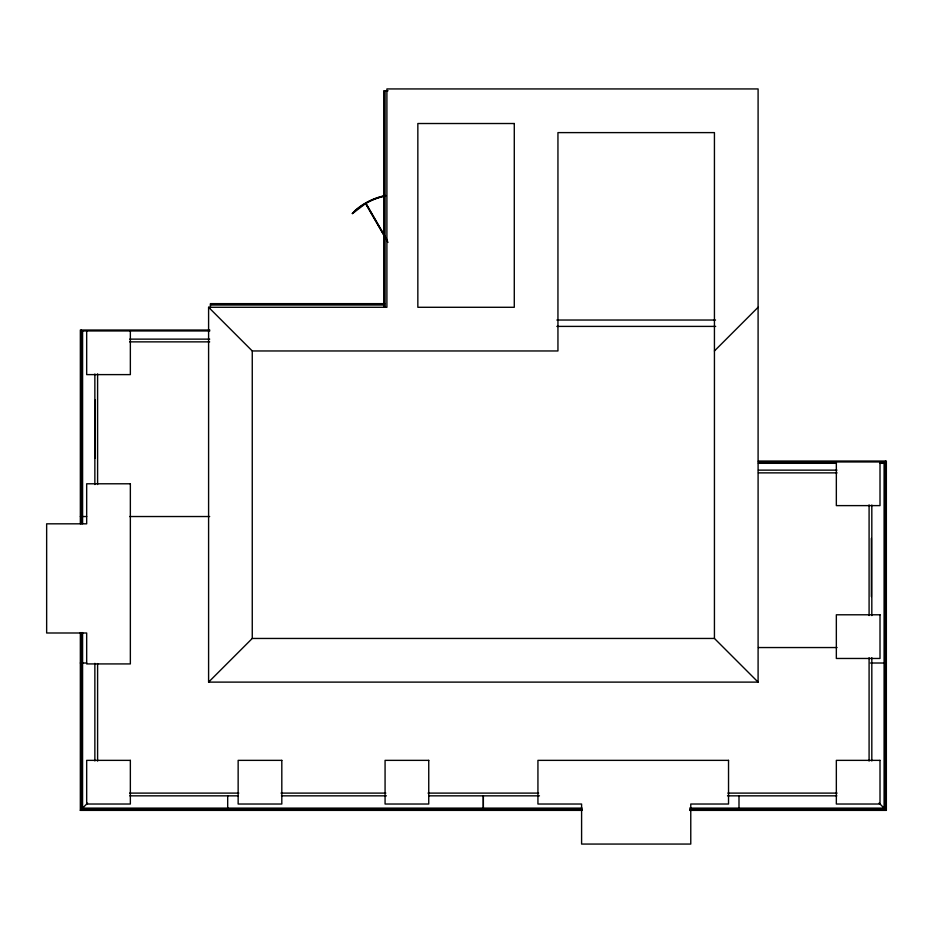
<?xml version="1.0" encoding="UTF-8"?>
<svg xmlns="http://www.w3.org/2000/svg" width="933" height="933" viewBox="0 0 933 933"><rect width="100%" height="100%" fill="white"/><g stroke="black" fill="none" stroke-linecap="round" stroke-linejoin="round"><path stroke-width="1.4" d="M582.122 810.369L80.331 810.369L87.574 803.115M208.595 682.116L252.26 638.452L714.433 638.452L758.097 682.116L208.595 682.116L208.595 307.284L386.903 307.284L386.903 88.938L758.097 88.938L758.097 682.116M714.433 350.96L758.097 307.284M352.242 213.494L355.205 210.73A65.532 65.532 0 0 1 385.621 195.732M388.07 90.758L383.72 90.758L383.72 306.992M384.629 303.645L210.415 303.645L210.415 307.995M210.415 305.009L384.629 305.009M556.849 320.031L715.518 320.031M556.849 326.398L715.681 326.398M209.773 330.037L80.343 330.037L80.343 523.786M81.218 330.947L209.773 330.947M129.757 339.134L209.703 339.134M129.617 341.863L209.68 341.863M208.595 307.284L252.26 350.96L557.946 350.96L557.946 132.614L714.433 132.614L714.433 638.452M95.318 400.082L95.318 458.313M758.366 461.042L886.35 461.042L886.35 810.369L689.604 810.369M758.366 461.952L885.464 461.952M758.366 463.316L836.411 463.316M879.772 463.316L884.099 463.316M758.447 470.139L836.936 470.139M758.459 472.868L837.064 472.868M80.343 516.532L86.687 516.532M129.617 516.532L209.68 516.532M871.364 538.376L871.364 596.595M758.459 647.549L837.064 647.549M80.331 663.013L86.687 663.013M870.454 663.013L886.35 663.013M129.617 793.108L238.801 793.108M281.008 793.108L385.819 793.108M428.025 793.108L538.656 793.108M727.892 793.108L837.064 793.108M129.85 795.837L237.903 795.837M281.451 795.837L386.402 795.837M428.679 795.837L539.461 795.837M727.507 795.837L836.843 795.837M582.122 808.118L82.57 808.118L82.594 632.562M689.604 808.118L884.099 808.118L884.099 461.952M582.122 809.482L81.206 809.482L81.218 632.562M689.604 809.482L885.464 809.482L885.464 461.042M879.096 803.115L886.35 810.369M387.428 240.539L365.958 203.336L369.526 201.435A65.275 65.275 0 0 1 385.656 195.953M365.643 203.254L387.475 241.076M388 242.428L365.561 203.569L352.406 213.657L355.053 210.555A65.73 65.73 0 0 1 385.574 195.51M880.006 461.952L880.006 505.616L836.341 505.616L836.341 461.952M871.819 505.045L871.819 615.558M871.819 657.718L871.819 760.943M869.09 504.893L869.09 615.523M869.09 657.73L869.09 761.083M738.994 795.837L738.994 810.369M483.341 795.837L483.341 810.369M483.329 795.837L483.329 810.369M385.084 90.758L385.084 306.969M252.26 350.96L252.26 638.452M227.687 795.837L227.687 810.369M130.352 330.947L130.352 374.611L86.676 374.611L86.676 330.947M97.603 373.888L97.603 484.519M97.603 663.561L97.603 761.083M94.863 374.028L94.863 484.542M94.863 663.34L94.863 760.931M82.594 330.947L82.594 523.786M81.218 330.037L81.218 523.786M80.343 632.562L80.331 810.369M514.281 123.518L417.844 123.518L417.844 307.284L514.281 307.284L514.281 123.518M130.352 483.784L86.676 483.784L86.676 523.821L46.65 523.821L46.65 632.994L86.676 632.994L86.676 663.923L130.352 663.923L130.352 483.784M880.006 614.789L836.341 614.789L836.341 658.465L880.006 658.465L880.006 614.789M130.352 760.36L86.676 760.36L86.676 804.024L130.352 804.024L130.352 760.36M281.813 760.36L238.148 760.36L238.148 804.024L281.813 804.024L281.813 760.36M428.748 760.36L385.072 760.36L385.072 804.024L428.748 804.024L428.748 760.36M728.533 760.36L537.933 760.36L537.933 804.024L581.597 804.024L581.597 844.062L690.77 844.062L690.77 804.024L728.533 804.024L728.533 760.36M880.006 760.36L836.341 760.36L836.341 804.024L880.006 804.024L880.006 760.36"/></g></svg>
